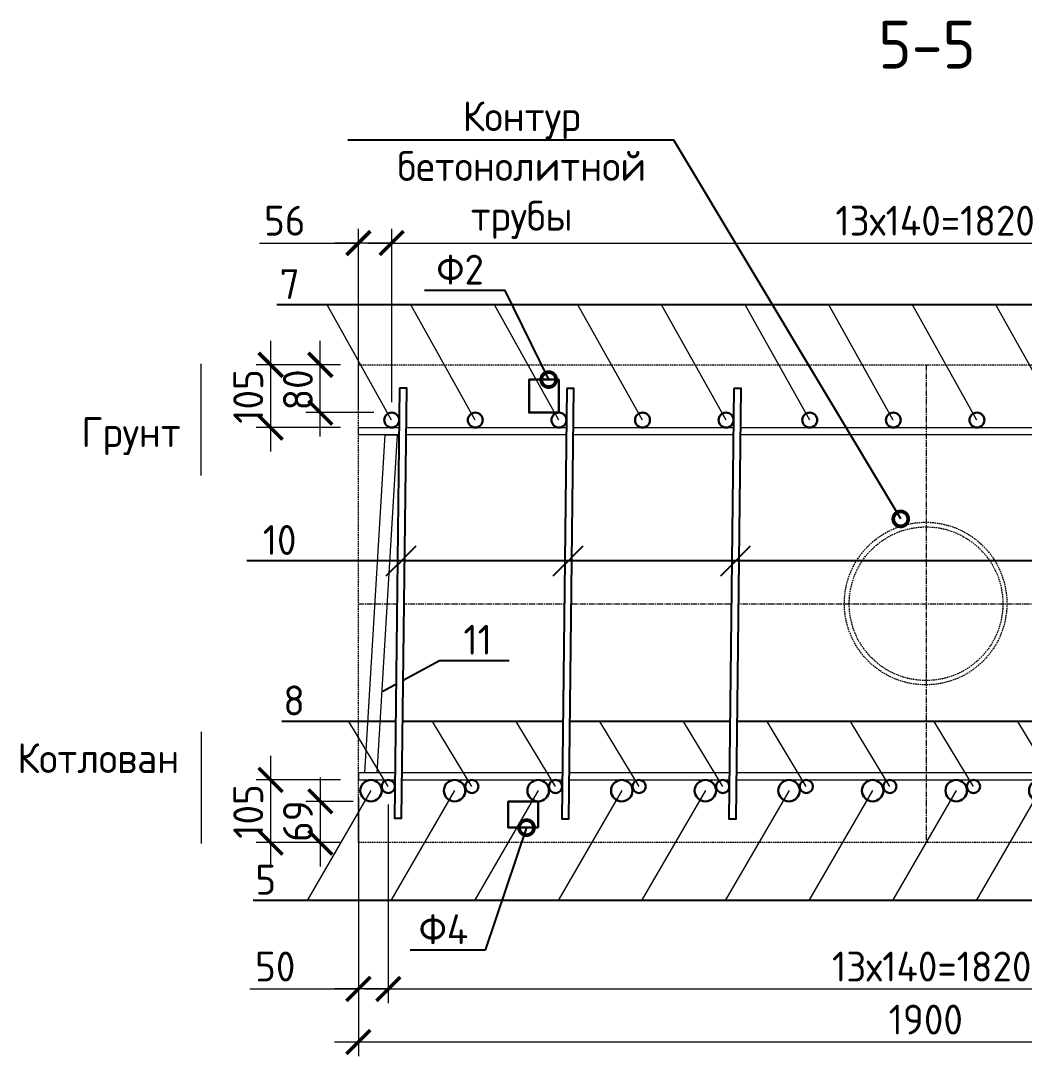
# Model space of a CAD drawing. Header units: millimetres. Extents: x -65574 to 111613, y -106550 to -50518.
# Drawn here: x 18246 to 19926, y -61651 to -59917 of the extents above; entities that cross this region are included whole.
import ezdxf
from ezdxf import colors
from ezdxf.entities.mleader import LeaderData, LeaderLine
from ezdxf.math import Vec2, Vec3

# ---------------------------------------------------------------- set-up
doc = ezdxf.new("R2010")
doc.units = ezdxf.units.MM
doc.linetypes.add('CENTER2', pattern=[28.575, 19.05, -3.175, 3.175, -3.175])
doc.linetypes.add('невидимая', pattern=[0.375, 0.25, -0.125])
doc.layers.get('Defpoints').update_dxf_attribs({"color": 6})
doc.styles.add('GOST-2.304_Type-B', font='GOST Common.ttf')
doc.dimstyles.new('УРСТ', dxfattribs={"dimtxt": 2.5, "dimasz": 2, "dimexe": 1.2, "dimexo": 1.5, "dimtad": 1, "dimdec": 0, "dimrnd": 1, "dimtxsty": 'GOST-2.304_Type-B', "dimblk": 'ARCHTICK', "dimcen": 2, "dimdle": 2, "dimazin": 3, "dimtfac": 1, "dimtdec": 0, "dimtmove": 1, "dimatfit": 0, "dimldrblk": 'NONE', "dimlwd": 15, "dimlwe": 15})

# ---------------------------------------------------------------- blocks, each defined once
blk = doc.blocks.new('_ArchTick')
at = {"color": 0, "linetype": 'ByBlock', "const_width": 0.15}
blk.add_lwpolyline([(-0.5, -0.5), (0.5, 0.5)], dxfattribs=at)
blk = doc.blocks.new('*D391')
at = {"color": 0, "lineweight": 15, "ltscale": 100, "transparency": 16777216}
for p, q in [((18866.8, -60556.1), (18866.8, -60265.7)), ((20686.8, -60556.1), (20686.8, -60265.7)), ((18826.8, -60289.7), (20726.8, -60289.7))]:
    blk.add_line(p, q, dxfattribs=at)
at = {"layer": 'Defpoints', "color": 0, "lineweight": -2, "ltscale": 100, "transparency": 16777216}
for p in [(20686.8, -60289.7), (18866.8, -60586.1), (20686.8, -60586.1)]:
    blk.add_point(p, dxfattribs=at)
at = {"color": 0, "lineweight": 15, "ltscale": 100, "transparency": 16777216, "xscale": 40, "yscale": 40, "zscale": 40, "rotation": 180}
blk.add_blockref('_ArchTick', (18866.8, -60289.7), dxfattribs=at)
at = {"color": 0, "lineweight": 15, "ltscale": 100, "transparency": 16777216, "xscale": 40, "yscale": 40, "zscale": 40}
blk.add_blockref('_ArchTick', (20686.8, -60289.7), dxfattribs=at)
at = {"color": 0, "lineweight": 15, "ltscale": 100, "transparency": 16777216, "insert": (19776.8, -60252.2), "char_height": 50, "attachment_point": 5, "style": 'GOST-2.304_Type-B'}
blk.add_mtext('\\A1;13х140=1820', dxfattribs=at)
blk = doc.blocks.new('_None')
blk = doc.blocks.new('*D392')
at = {"color": 0, "lineweight": 15, "ltscale": 100, "transparency": 16777216}
for p, q in [((18811.1, -60568.6), (18811.1, -60265.7)), ((18866.8, -60556.1), (18866.8, -60265.7)), ((18645.3, -60289.7), (18811.1, -60289.7)), ((18811.1, -60289.7), (18771.1, -60289.7)), ((18866.8, -60289.7), (18811.1, -60289.7)), ((18866.8, -60289.7), (18811.1, -60289.7)), ((18866.8, -60289.7), (18906.8, -60289.7))]:
    blk.add_line(p, q, dxfattribs=at)
at = {"layer": 'Defpoints', "color": 0, "lineweight": -2, "ltscale": 100, "transparency": 16777216}
for p in [(18811.1, -60289.7), (18866.8, -60586.1), (18811.1, -60598.6)]:
    blk.add_point(p, dxfattribs=at)
at = {"color": 0, "lineweight": 15, "ltscale": 100, "transparency": 16777216, "xscale": 40, "yscale": 40, "zscale": 40}
blk.add_blockref('_ArchTick', (18811.1, -60289.7), dxfattribs=at)
at = {"color": 0, "lineweight": 15, "ltscale": 100, "transparency": 16777216, "xscale": 40, "yscale": 40, "zscale": 40, "rotation": 180}
blk.add_blockref('_ArchTick', (18866.8, -60289.7), dxfattribs=at)
at = {"color": 0, "lineweight": 15, "ltscale": 100, "transparency": 16777216, "insert": (18687.8, -60252.2), "char_height": 50, "attachment_point": 5, "style": 'GOST-2.304_Type-B'}
blk.add_mtext('\\A1;56', dxfattribs=at)
blk = doc.blocks.new('*D394')
at = {"color": 0, "lineweight": 15, "ltscale": 100, "transparency": 16777216}
for p, q in [((18861.1, -61229.6), (18861.1, -61562.7)), ((20681.1, -61229.6), (20681.1, -61562.7)), ((18821.1, -61538.7), (20721.1, -61538.7))]:
    blk.add_line(p, q, dxfattribs=at)
at = {"layer": 'Defpoints', "color": 0, "lineweight": -2, "ltscale": 100, "transparency": 16777216}
for p in [(18861.1, -61199.6), (20681.1, -61199.6), (20681.1, -61538.7)]:
    blk.add_point(p, dxfattribs=at)
at = {"color": 0, "lineweight": 15, "ltscale": 100, "transparency": 16777216, "xscale": 40, "yscale": 40, "zscale": 40, "rotation": 180}
blk.add_blockref('_ArchTick', (18861.1, -61538.7), dxfattribs=at)
at = {"color": 0, "lineweight": 15, "ltscale": 100, "transparency": 16777216, "xscale": 40, "yscale": 40, "zscale": 40}
blk.add_blockref('_ArchTick', (20681.1, -61538.7), dxfattribs=at)
at = {"color": 0, "lineweight": 15, "ltscale": 100, "transparency": 16777216, "insert": (19771.1, -61501.2), "char_height": 50, "attachment_point": 5, "style": 'GOST-2.304_Type-B'}
blk.add_mtext('\\A1;13х140=1820', dxfattribs=at)
blk = doc.blocks.new('*D395')
at = {"color": 0, "lineweight": 15, "ltscale": 100, "transparency": 16777216}
for p, q in [((18811.1, -61218.6), (18811.1, -61562.7)), ((18861.1, -61229.6), (18861.1, -61562.7)), ((18629.3, -61538.7), (18811.1, -61538.7)), ((18811.1, -61538.7), (18771.1, -61538.7)), ((18861.1, -61538.7), (18811.1, -61538.7)), ((18861.1, -61538.7), (18811.1, -61538.7)), ((18861.1, -61538.7), (18901.1, -61538.7))]:
    blk.add_line(p, q, dxfattribs=at)
at = {"layer": 'Defpoints', "color": 0, "lineweight": -2, "ltscale": 100, "transparency": 16777216}
for p in [(18811.1, -61188.6), (18861.1, -61199.6), (18811.1, -61538.7)]:
    blk.add_point(p, dxfattribs=at)
at = {"color": 0, "lineweight": 15, "ltscale": 100, "transparency": 16777216, "xscale": 40, "yscale": 40, "zscale": 40}
blk.add_blockref('_ArchTick', (18811.1, -61538.7), dxfattribs=at)
at = {"color": 0, "lineweight": 15, "ltscale": 100, "transparency": 16777216, "xscale": 40, "yscale": 40, "zscale": 40, "rotation": 180}
blk.add_blockref('_ArchTick', (18861.1, -61538.7), dxfattribs=at)
at = {"color": 0, "lineweight": 15, "ltscale": 100, "transparency": 16777216, "insert": (18671.8, -61501.2), "char_height": 50, "attachment_point": 5, "style": 'GOST-2.304_Type-B'}
blk.add_mtext('\\A1;50', dxfattribs=at)
blk = doc.blocks.new('_DotSmall')
at = {"color": 0, "linetype": 'ByBlock', "const_width": 0.5}
blk.add_lwpolyline([(-0.0625, 0, 1), (0.0625, 0, 1)], format="xyb", close=True, dxfattribs=at)
blk = doc.blocks.new('*U271')
at = {"linetype": 'ByBlock', "lineweight": 15, "ltscale": 100}
blk.add_lwpolyline([(52.8, -97.1), (-55.2, 95.6)], dxfattribs=at)
blk = doc.blocks.new('*U272')
at = {"color": 0, "linetype": 'ByBlock', "lineweight": -2, "transparency": 16777216}
for p in [(0, 0), (140, 0), (280, 0), (420, 0), (560, 0), (700, 0), (840, 0), (980, 0), (1120, 0), (1260, 0), (1400, 0), (1540, 0), (1680, 0), (1820, 0)]:
    blk.add_blockref('*U271', p, dxfattribs=at)
blk = doc.blocks.new('*U240')
at = {"linetype": 'ByBlock', "lineweight": 15, "ltscale": 100}
blk.add_lwpolyline([(51.6, -88.6), (-55.2, 95.6)], dxfattribs=at)
blk = doc.blocks.new('*U241')
at = {"color": 0, "linetype": 'ByBlock', "lineweight": -2, "transparency": 16777216}
for p in [(0, 0), (140, 0), (280, 0), (420, 0), (560, 0), (700, 0), (840, 0), (980, 0), (1120, 0), (1260, 0), (1400, 0), (1540, 0), (1680, 0), (1820, 0)]:
    blk.add_blockref('*U240', p, dxfattribs=at)
blk = doc.blocks.new('*U291')
at = {"lineweight": 30, "ltscale": 100}
blk.add_circle((4.8, -4.3), 18, dxfattribs=at)
blk = doc.blocks.new('*U228')
at = {"color": 0, "linetype": 'ByBlock', "lineweight": -2, "transparency": 16777216}
for p in [(0, 0), (140, 0), (280, 0), (420, 0), (560, 0), (700, 0), (840, 0), (980, 0), (1120, 0), (1260, 0), (1400, 0), (1540, 0), (1680, 0), (1820, 0)]:
    blk.add_blockref('*U291', p, dxfattribs=at)
blk = doc.blocks.new('*U242')
at = {"lineweight": 30, "ltscale": 100}
blk.add_circle((0, -1.5), 12.5, dxfattribs=at)
blk = doc.blocks.new('*U243')
at = {"color": 0, "linetype": 'ByBlock', "lineweight": -2, "transparency": 16777216}
for p in [(0, 0), (140, 0), (280, 0), (420, 0), (560, 0), (700, 0), (840, 0), (980, 0), (1120, 0), (1260, 0), (1400, 0), (1540, 0), (1680, 0), (1820, 0)]:
    blk.add_blockref('*U242', p, dxfattribs=at)
blk = doc.blocks.new('*D422')
at = {"color": 0, "lineweight": 15, "ltscale": 100, "transparency": 16777216}
for p, q in [((18747.3, -61184.6), (18747.3, -61333.6)), ((18802.1, -61224.6), (18723.3, -61224.6)), ((18781.1, -61293.6), (18723.3, -61293.6))]:
    blk.add_line(p, q, dxfattribs=at)
at = {"layer": 'Defpoints', "color": 0, "lineweight": -2, "ltscale": 100, "transparency": 16777216}
for p in [(18832.1, -61224.6), (18747.3, -61293.6), (18811.1, -61293.6)]:
    blk.add_point(p, dxfattribs=at)
at = {"color": 0, "lineweight": 15, "ltscale": 100, "transparency": 16777216, "xscale": 40, "yscale": 40, "zscale": 40}
for p, rotation in [((18747.3, -61224.6), 90), ((18747.3, -61293.6), 270)]:
    blk.add_blockref('_ArchTick', p, dxfattribs=dict(at, rotation=rotation))
at = {"color": 0, "lineweight": 15, "ltscale": 100, "transparency": 16777216, "insert": (18709.8, -61257.6), "char_height": 50, "attachment_point": 5, "rotation": 90, "style": 'GOST-2.304_Type-B'}
blk.add_mtext('\\A1;69', dxfattribs=at)
blk = doc.blocks.new('*D423')
at = {"color": 0, "lineweight": 15, "ltscale": 100, "transparency": 16777216}
for p, q in [((18747.3, -60613.6), (18747.3, -60453.6)), ((18781.1, -60493.6), (18723.3, -60493.6)), ((18836.8, -60573.6), (18723.3, -60573.6))]:
    blk.add_line(p, q, dxfattribs=at)
at = {"layer": 'Defpoints', "color": 0, "lineweight": -2, "ltscale": 100, "transparency": 16777216}
for p in [(18747.3, -60493.6), (18811.1, -60493.6), (18866.8, -60573.6)]:
    blk.add_point(p, dxfattribs=at)
at = {"color": 0, "lineweight": 15, "ltscale": 100, "transparency": 16777216, "xscale": 40, "yscale": 40, "zscale": 40}
for p, rotation in [((18747.3, -60493.6), 90), ((18747.3, -60573.6), 270)]:
    blk.add_blockref('_ArchTick', p, dxfattribs=dict(at, rotation=rotation))
at = {"color": 0, "lineweight": 15, "ltscale": 100, "transparency": 16777216, "insert": (18709.8, -60535.6), "char_height": 50, "attachment_point": 5, "rotation": 90, "style": 'GOST-2.304_Type-B'}
blk.add_mtext('\\A1;80', dxfattribs=at)
blk = doc.blocks.new('*D424')
at = {"color": 0, "lineweight": 15, "ltscale": 100, "transparency": 16777216}
for p, q in [((18664.1, -60453.6), (18664.1, -60638.6)), ((18781.1, -60493.6), (18640.1, -60493.6)), ((18781.1, -60598.6), (18640.1, -60598.6))]:
    blk.add_line(p, q, dxfattribs=at)
at = {"layer": 'Defpoints', "color": 0, "lineweight": -2, "ltscale": 100, "transparency": 16777216}
for p in [(18811.1, -60493.6), (18664.1, -60598.6), (18811.1, -60598.6)]:
    blk.add_point(p, dxfattribs=at)
at = {"color": 0, "lineweight": 15, "ltscale": 100, "transparency": 16777216, "xscale": 40, "yscale": 40, "zscale": 40}
for p, rotation in [((18664.1, -60493.6), 90), ((18664.1, -60598.6), 270)]:
    blk.add_blockref('_ArchTick', p, dxfattribs=dict(at, rotation=rotation))
at = {"color": 0, "lineweight": 15, "ltscale": 100, "transparency": 16777216, "insert": (18626.6, -60546.6), "char_height": 50, "attachment_point": 5, "rotation": 90, "style": 'GOST-2.304_Type-B'}
blk.add_mtext('\\A1;105', dxfattribs=at)
blk = doc.blocks.new('*D425')
at = {"color": 0, "lineweight": 15, "transparency": 16777216}
for p, q in [((18664.1, -61148.6), (18664.1, -61333.6)), ((18781.1, -61188.6), (18640.1, -61188.6)), ((18781.1, -61293.6), (18640.1, -61293.6))]:
    blk.add_line(p, q, dxfattribs=at)
at = {"layer": 'Defpoints', "color": 0, "lineweight": -2, "transparency": 16777216}
for p in [(18811.1, -61188.6), (18664.1, -61293.6), (18811.1, -61293.6)]:
    blk.add_point(p, dxfattribs=at)
at = {"color": 0, "lineweight": 15, "transparency": 16777216, "xscale": 40, "yscale": 40, "zscale": 40}
for p, rotation in [((18664.1, -61188.6), 90), ((18664.1, -61293.6), 270)]:
    blk.add_blockref('_ArchTick', p, dxfattribs=dict(at, rotation=rotation))
at = {"color": 0, "lineweight": 15, "transparency": 16777216, "insert": (18626.6, -61241.6), "char_height": 50, "attachment_point": 5, "rotation": 90, "style": 'GOST-2.304_Type-B'}
blk.add_mtext('\\A1;105', dxfattribs=at)
blk = doc.blocks.new('*D438')
at = {"color": 0, "lineweight": 15, "transparency": 16777216}
for p, q in [((18811.1, -61218.6), (18811.1, -61651.5)), ((20711.1, -61218.6), (20711.1, -61651.5)), ((18771.1, -61627.5), (20751.1, -61627.5))]:
    blk.add_line(p, q, dxfattribs=at)
at = {"layer": 'Defpoints', "color": 0, "lineweight": -2, "transparency": 16777216}
for p in [(18811.1, -61188.6), (20711.1, -61188.6), (20711.1, -61627.5)]:
    blk.add_point(p, dxfattribs=at)
at = {"color": 0, "lineweight": 15, "transparency": 16777216, "xscale": 40, "yscale": 40, "zscale": 40, "rotation": 180}
blk.add_blockref('_ArchTick', (18811.1, -61627.5), dxfattribs=at)
at = {"color": 0, "lineweight": 15, "transparency": 16777216, "xscale": 40, "yscale": 40, "zscale": 40}
blk.add_blockref('_ArchTick', (20711.1, -61627.5), dxfattribs=at)
at = {"color": 0, "lineweight": 15, "transparency": 16777216, "insert": (19761.1, -61590), "char_height": 50, "attachment_point": 5, "style": 'GOST-2.304_Type-B'}
blk.add_mtext('\\A1;1900', dxfattribs=at)
blk = doc.blocks.new('*U250')
at = {"linetype": 'ByBlock', "lineweight": 15, "ltscale": 100}
blk.add_lwpolyline([(32.9, -52), (-32.9, 57)], dxfattribs=at)
blk = doc.blocks.new('*U251')
at = {"color": 0, "linetype": 'ByBlock', "lineweight": -2, "transparency": 16777216}
for p in [(0, 0), (140, 0), (280, 0), (420, 0), (560, 0), (700, 0), (840, 0), (980, 0), (1120, 0), (1260, 0), (1400, 0), (1540, 0), (1680, 0), (1820, 0)]:
    blk.add_blockref('*U250', p, dxfattribs=at)
blk = doc.blocks.new('*U266')
at = {"color": 7, "lineweight": 30}
blk.add_circle((0, 5), 11, dxfattribs=at)
blk = doc.blocks.new('*U267')
at = {"color": 0, "linetype": 'ByBlock', "lineweight": -2, "transparency": 16777216}
for p in [(0, 0), (140, 0), (280, 0), (420, 0), (560, 0), (700, 0), (840, 0), (980, 0), (1120, 0), (1260, 0), (1400, 0), (1540, 0), (1680, 0), (1820, 0)]:
    blk.add_blockref('*U266', p, dxfattribs=at)
blk = doc.blocks.new('_Oblique')
at = {"color": 0, "linetype": 'ByBlock', "lineweight": -2}
blk.add_line((-0.5, -0.5), (0.5, 0.5), dxfattribs=at)

msp = doc.modelspace()

# ---------------------------------------------------------------- linework, layer by layer
at = {"linetype": 'CENTER2', "lineweight": 5, "ltscale": 0.5}
for p, q in [((19761.6, -60493.6), (19761.6, -61293.6)), ((18811.1, -60893.6), (20711.1, -60893.6))]:
    msp.add_line(p, q, dxfattribs=at)
at = {"lineweight": 15, "ltscale": 100}
for points in [[(18547.8, -60678.8), (18547.8, -60492)], [(18547.8, -61108.4), (18547.8, -61295.2)]]:
    msp.add_lwpolyline(points, dxfattribs=at)
at = {"linetype": 'невидимая', "lineweight": 15, "ltscale": 10}
msp.add_lwpolyline([(18811.1, -61293.6), (18811.1, -60493.6), (20711.1, -60493.6), (20711.1, -61293.6)], close=True, dxfattribs=at)
at = {"lineweight": 30, "ltscale": 100}
for points in [[(19146.8, -60518.3), (19096.8, -60518.3), (19096.8, -60573.6), (19146.8, -60573.6)], [(19112.1, -61268.6), (19062.1, -61268.6), (19062.1, -61224.6), (19112.1, -61224.6)]]:
    msp.add_lwpolyline(points, close=True, dxfattribs=at)
at = {"lineweight": 15}
for points in [[(18811.1, -60610.7), (18811.1, -60598.7), (20711.1, -60598.7), (20711.1, -60610.7)], [(18855.9, -60610.6), (18875.9, -60610.7), (18842.1, -61176.7), (18822.1, -61176.7)], [(18811.1, -61176.7), (18811.1, -61188.7), (20711.1, -61188.7), (20711.1, -61176.7)]]:
    msp.add_lwpolyline(points, close=True, dxfattribs=at)
at = {"linetype": 'невидимая', "lineweight": 5, "ltscale": 10}
for centre, radius in [((19760.9, -60893.3), 136.1), ((19761.6, -60893.6), 128.6)]:
    msp.add_circle(centre, radius, dxfattribs=at)

# ---------------------------------------------------------------- block references
for name, p in [('*U272', (18813.9, -60489)), ('*U243', (18866.8, -60584.6)), ('*U251', (18828.2, -61147.6)), ('*U228', (18827.3, -61202.3)), ('*U267', (18861.1, -61204.6))]:
    msp.add_blockref(name, p)
at = {"xscale": -1, "rotation": 180}
msp.add_blockref('*U241', (18780.5, -61295.2), dxfattribs=at)

# ---------------------------------------------------------------- texts
at = {"insert": (19763.3, -59957.4), "char_height": 80, "width": 419.394, "attachment_point": 5, "style": 'GOST-2.304_Type-B'}
msp.add_mtext('5-5', dxfattribs=at)
at = {"ltscale": 100, "char_height": 50, "style": 'GOST-2.304_Type-B'}
for s, heights, insert, attachment_point in [('Грунт', [-65], (18347.2, -60581.2), 1), ('Котлован', [-50], (18240, -61177.3), 7)]:
    msp.add_mtext_dynamic_manual_height_columns(s, width=386.986, gutter_width=300, heights=heights, dxfattribs=dict(at, insert=insert, attachment_point=attachment_point))

# ---------------------------------------------------------------- dimensions: what is measured, and where the dimension line sits
at = {"lineweight": 15, "ltscale": 100}
for base, p1, p2, angle, picture, middle in [((18811.1, -60289.7), (18866.8, -60586.1), (18811.1, -60598.6), 0, '*D392', (18687.8, -60289.7)), ((18664.1, -60598.6), (18811.1, -60493.6), (18811.1, -60598.6), 90, '*D424', (18664.1, -60546.6)), ((18747.3, -60493.6), (18866.8, -60573.6), (18811.1, -60493.6), 90, '*D423', (18747.3, -60535.6)), ((18811.1, -61538.7), (18861.1, -61199.6), (18811.1, -61188.6), 0, '*D395', (18671.8, -61546.2)), ((18747.3, -61293.6), (18832.1, -61224.6), (18811.1, -61293.6), 90, '*D422', (18747.3, -61257.6))]:
    dim = msp.add_linear_dim(base=base, p1=p1, p2=p2, angle=angle, dimstyle='УРСТ', override={"dimscale": 0, "dimtxsty": 'GOST-2.304_Type-B'}, dxfattribs=at)
    dim.commit()
    dim.dimension.update_dxf_attribs({"geometry": picture, "text_midpoint": middle, "dimtype": 160})
for base, p1, p2, picture, middle in [((20686.8, -60289.7), (18866.8, -60586.1), (20686.8, -60586.1), '*D391', (19776.8, -60252.2)), ((20681.1, -61538.7), (18861.1, -61199.6), (20681.1, -61199.6), '*D394', (19771.1, -61501.2))]:
    dim = msp.add_linear_dim(base=base, p1=p1, p2=p2, angle=0, text='13х140=<>', dimstyle='УРСТ', override={"dimscale": 0, "dimtxsty": 'GOST-2.304_Type-B'}, dxfattribs=at)
    dim.commit()
    dim.dimension.update_dxf_attribs({"geometry": picture, "text_midpoint": middle})
at = {"lineweight": 15}
dim = msp.add_linear_dim(base=(18664.1, -61293.6), p1=(18811.1, -61188.6), p2=(18811.1, -61293.6), angle=90, dimstyle='УРСТ', override={"dimscale": 0, "dimtxsty": 'GOST-2.304_Type-B'}, dxfattribs=at)
dim.commit()
dim.dimension.update_dxf_attribs({"geometry": '*D425', "text_midpoint": (18664.1, -61241.6), "dimtype": 160})
dim = msp.add_linear_dim(base=(20711.1, -61627.5), p1=(18811.1, -61188.6), p2=(20711.1, -61188.6), angle=0, dimstyle='УРСТ', override={"dimscale": 0, "dimtxsty": 'GOST-2.304_Type-B'}, dxfattribs=at)
dim.commit()
dim.dimension.update_dxf_attribs({"geometry": '*D438', "text_midpoint": (19761.1, -61590)})

# ---------------------------------------------------------------- leaders
at = {"lineweight": 15, "ltscale": 100}
ml = msp.add_multileader_mtext('Standard', dxfattribs=at)
ml.set_content('Контур \\Pбетонолитной \\Pтрубы', color=256, style='GOST-2.304_Type-B')
ml.set_leader_properties()
ml.set_arrow_properties(name='DOTSMALL')
ml.build(insert=Vec2(0, 0))
ml.multileader.update_dxf_attribs({"text_left_attachment_type": 6, "text_right_attachment_type": 6, "dogleg_length": 1, "arrow_head_size": 50, "scale": 20})
ctx = ml.context
ctx.base_point, ctx.scale, ctx.char_height, ctx.arrow_head_size, ctx.landing_gap_size, ctx.plane_origin = Vec3(18849.5, -60117.3), 20, 50, 50, 20, Vec3(19801.4, -60750.9)
ctx.left_attachment, ctx.right_attachment, ctx.text_align_type = 6, 6, 1
notes = []
notes.append((ctx, [(0, (1, 1, 0), (19339.5, -60117.3), (-1, 0), 20, [(0, [(19719.2, -60751.6)], 0, [])])]))
ctx.mtext.insert, ctx.mtext.alignment, ctx.mtext.flow_direction = Vec3(19084.5, -60052.3), 2, 5
ml = msp.add_multileader_mtext('Standard', dxfattribs=at)
ml.set_content('Ф2', color=256, style='GOST-2.304_Type-B')
ml.set_leader_properties()
ml.set_arrow_properties(name='DOTSMALL')
ml.build(insert=Vec2(0, 0))
ml.multileader.update_dxf_attribs({"text_left_attachment_type": 6, "text_right_attachment_type": 6, "dogleg_length": 1, "arrow_head_size": 50, "scale": 20})
ctx = ml.context
ctx.base_point, ctx.scale, ctx.char_height, ctx.arrow_head_size, ctx.landing_gap_size, ctx.plane_origin = Vec3(18921.6, -60369.2), 20, 50, 50, 20, Vec3(19433.2, -61188.1)
ctx.left_attachment, ctx.right_attachment = 6, 6
notes.append((ctx, [(0, (1, 1, 0), (19056.6, -60369.2), (-1, 0), 20, [(0, [(19129.7, -60518.3)], 0, [])])]))
ctx.mtext.insert, ctx.mtext.flow_direction = Vec3(18941.6, -60309.2), 5
at = {"lineweight": 15}
ml = msp.add_multileader_mtext('Standard', dxfattribs=at)
ml.set_content('7', color=256, style='GOST-2.304_Type-B')
ml.set_leader_properties()
ml.set_arrow_properties(name='NONE')
ml.build(insert=Vec2(0, 0))
ml.multileader.update_dxf_attribs({"text_right_attachment_type": 6, "dogleg_length": 2.5, "arrow_head_size": 50, "scale": 20})
ctx = ml.context
ctx.base_point, ctx.scale, ctx.char_height, ctx.arrow_head_size, ctx.plane_origin = Vec3(18685.7, -60358.4), 20, 50, 50, Vec3(18731.6, -60393.4)
ctx.right_attachment, ctx.text_align_type = 6, 2
notes.append((ctx, [(0, (1, 1, 0), (18731.6, -60393.4), (-1, 0), 16.8, [(0, [(20579.6, -60393.4)], 0, [])])]))
ctx.mtext.insert, ctx.mtext.width, ctx.mtext.alignment, ctx.mtext.flow_direction = Vec3(18712.7, -60333.4), 18.417, 3, 5
at = {"lineweight": 15, "ltscale": 100}
ml = msp.add_multileader_mtext('Standard', dxfattribs=at)
ml.set_content('11', color=256, style='GOST-2.304_Type-B')
ml.set_leader_properties()
ml.set_arrow_properties(name='NONE')
ml.build(insert=Vec2(0, 0))
ml.multileader.update_dxf_attribs({"text_left_attachment_type": 6, "text_right_attachment_type": 6, "dogleg_length": 1, "arrow_head_size": 50, "scale": 20})
ctx = ml.context
ctx.base_point, ctx.scale, ctx.char_height, ctx.arrow_head_size, ctx.landing_gap_size, ctx.plane_origin = Vec3(18966.9, -60988.9), 20, 50, 50, 20, Vec3(19124.7, -61383.9)
ctx.left_attachment, ctx.right_attachment = 6, 6
notes.append((ctx, [(1, (1, 1, 0), (18946.9, -60988.9), (1, 0), 20, [(0, [(18851.8, -61040.3)], 0, [])])]))
ctx.mtext.insert, ctx.mtext.flow_direction = Vec3(18986.9, -60928.9), 5
at = {"lineweight": 15}
ml = msp.add_multileader_mtext('Standard', dxfattribs=at)
ml.set_content('8', color=256, style='GOST-2.304_Type-B')
ml.set_leader_properties()
ml.set_arrow_properties(name='NONE')
ml.build(insert=Vec2(0, 0))
ml.multileader.update_dxf_attribs({"text_right_attachment_type": 6, "dogleg_length": 2.5, "arrow_head_size": 50, "scale": 20})
ctx = ml.context
ctx.base_point, ctx.scale, ctx.char_height, ctx.arrow_head_size, ctx.plane_origin = Vec3(18694.4, -61055.6), 20, 50, 50, Vec3(18795.3, -61078.6)
ctx.right_attachment, ctx.text_align_type = 6, 2
notes.append((ctx, [(0, (1, 1, 0), (18795.3, -61090.6), (-1, 0), 72, [(0, [(20615.3, -61090.6)], 0, [])])]))
ctx.mtext.insert, ctx.mtext.width, ctx.mtext.alignment, ctx.mtext.flow_direction = Vec3(18721.4, -61030.6), 16.423, 3, 5
at = {"lineweight": 15, "ltscale": 100}
ml = msp.add_multileader_mtext('Standard', dxfattribs=at)
ml.set_content('Ф4', color=256, style='GOST-2.304_Type-B')
ml.set_leader_properties()
ml.set_arrow_properties(name='DOTSMALL')
ml.build(insert=Vec2(0, 0))
ml.multileader.update_dxf_attribs({"text_left_attachment_type": 6, "text_right_attachment_type": 6, "dogleg_length": 1, "arrow_head_size": 50, "scale": 20})
ctx = ml.context
ctx.base_point, ctx.scale, ctx.char_height, ctx.arrow_head_size, ctx.landing_gap_size, ctx.plane_origin = Vec3(18892.1, -61473.8), 20, 50, 50, 20, Vec3(19216.6, -60610.6)
ctx.left_attachment, ctx.right_attachment = 6, 6
notes.append((ctx, [(0, (1, 1, 0), (19023.2, -61473.8), (-1, 0), 11, [(0, [(19092.6, -61268.6)], 0, [])])]))
ctx.mtext.insert, ctx.mtext.flow_direction = Vec3(18912.1, -61413.8), 5
at = {"lineweight": 15}
ml = msp.add_multileader_mtext('Standard', dxfattribs=at)
ml.set_content('5', color=256, style='GOST-2.304_Type-B')
ml.set_leader_properties()
ml.set_arrow_properties(name='NONE')
ml.build(insert=Vec2(0, 0))
ml.multileader.update_dxf_attribs({"text_right_attachment_type": 6, "dogleg_length": 2.5, "arrow_head_size": 50, "scale": 20})
ctx = ml.context
ctx.base_point, ctx.scale, ctx.char_height, ctx.arrow_head_size, ctx.plane_origin = Vec3(18646.3, -61355.8), 20, 50, 50, Vec3(18725.3, -61390.8)
ctx.right_attachment, ctx.text_align_type = 6, 2
notes.append((ctx, [(0, (1, 1, 0), (18725.3, -61390.8), (-1, 0), 50.1, [(0, [(20545.3, -61390.8)], 0, [])])]))
ctx.mtext.insert, ctx.mtext.alignment, ctx.mtext.flow_direction = Vec3(18673.3, -61330.8), 3, 5
for ctx, leaders in notes:
    for number, flags, end, landing, length, lines in leaders:
        leader = LeaderData()
        leader.index, (leader.has_last_leader_line, leader.has_dogleg_vector, leader.attachment_direction) = number, flags
        leader.last_leader_point, leader.dogleg_vector, leader.dogleg_length = Vec3(end), Vec3(landing), length
        for number, points, colour, breaks in lines:
            line = LeaderLine()
            line.index, line.vertices, line.color, line.breaks = number, Vec3.list(points), colors.encode_raw_color(colour), breaks
            leader.lines.append(line)
        ctx.leaders.append(leader)

# ---------------------------------------------------------------- next in the draw order: wipeouts: each hides what was drawn before it
at = {"color": 0}
for points in [[(18879.9, -60532.9), (18891.9, -60532.9), (18883.5, -61252.9), (18871.5, -61252.9)], [(19159.9, -60533.4), (19171.9, -60533.4), (19163.5, -61253.6), (19151.5, -61253.6)], [(19439.9, -60533.4), (19451.9, -60533.4), (19443.5, -61253.6), (19431.5, -61253.6)]]:
    msp.add_wipeout(points, dxfattribs=at)

# ---------------------------------------------------------------- next in the draw order: linework, layer by layer
at = {"color": 0, "lineweight": -2}
for points in [[(18879.9, -60532.9), (18871.5, -61252.9), (18883.5, -61252.9), (18891.9, -60532.9)], [(19159.9, -60533.4), (19151.5, -61253.6), (19163.5, -61253.6), (19171.9, -60533.4)], [(19439.9, -60533.4), (19431.5, -61253.6), (19443.5, -61253.6), (19451.9, -60533.4)]]:
    msp.add_lwpolyline(points, close=True, dxfattribs=at)

# ---------------------------------------------------------------- next in the draw order: leaders
at = {"lineweight": 15}
ml = msp.add_multileader_mtext('Standard', dxfattribs=at)
ml.set_content('10', color=256, style='GOST-2.304_Type-B')
ml.set_leader_properties()
ml.set_arrow_properties(name='OBLIQUE')
ml.build(insert=Vec2(0, 0))
ml.multileader.update_dxf_attribs({"text_left_attachment_type": 6, "text_right_attachment_type": 6, "dogleg_length": 0.842, "arrow_head_size": 50, "scale": 20})
ctx = ml.context
ctx.base_point, ctx.scale, ctx.char_height, ctx.arrow_head_size, ctx.plane_origin = Vec3(18648.9, -60821.9), 20, 50, 50, Vec3(18732.8, -60833.9)
ctx.left_attachment, ctx.right_attachment = 6, 6
notes = []
notes.append((ctx, [(0, (1, 1, 0), (18719.7, -60821.9), (-1, 0), 16.8, [(0, [(20703.1, -60821.9)], 0, []), (1, [(18882.7, -60821.8)], 0, []), (2, [(19162.3, -60821.9)], 0, []), (3, [(19442.9, -60821.9)], 0, []), (4, [(20142.6, -60821.8)], 0, []), (5, [(20423.2, -60821.8)], 0, [])])]))
ctx.mtext.insert, ctx.mtext.flow_direction = Vec3(18650.9, -60761.9), 5
for ctx, leaders in notes:
    for number, flags, end, landing, length, lines in leaders:
        leader = LeaderData()
        leader.index, (leader.has_last_leader_line, leader.has_dogleg_vector, leader.attachment_direction) = number, flags
        leader.last_leader_point, leader.dogleg_vector, leader.dogleg_length = Vec3(end), Vec3(landing), length
        for number, points, colour, breaks in lines:
            line = LeaderLine()
            line.index, line.vertices, line.color, line.breaks = number, Vec3.list(points), colors.encode_raw_color(colour), breaks
            leader.lines.append(line)
        ctx.leaders.append(leader)

doc.saveas('drawing.dxf')
